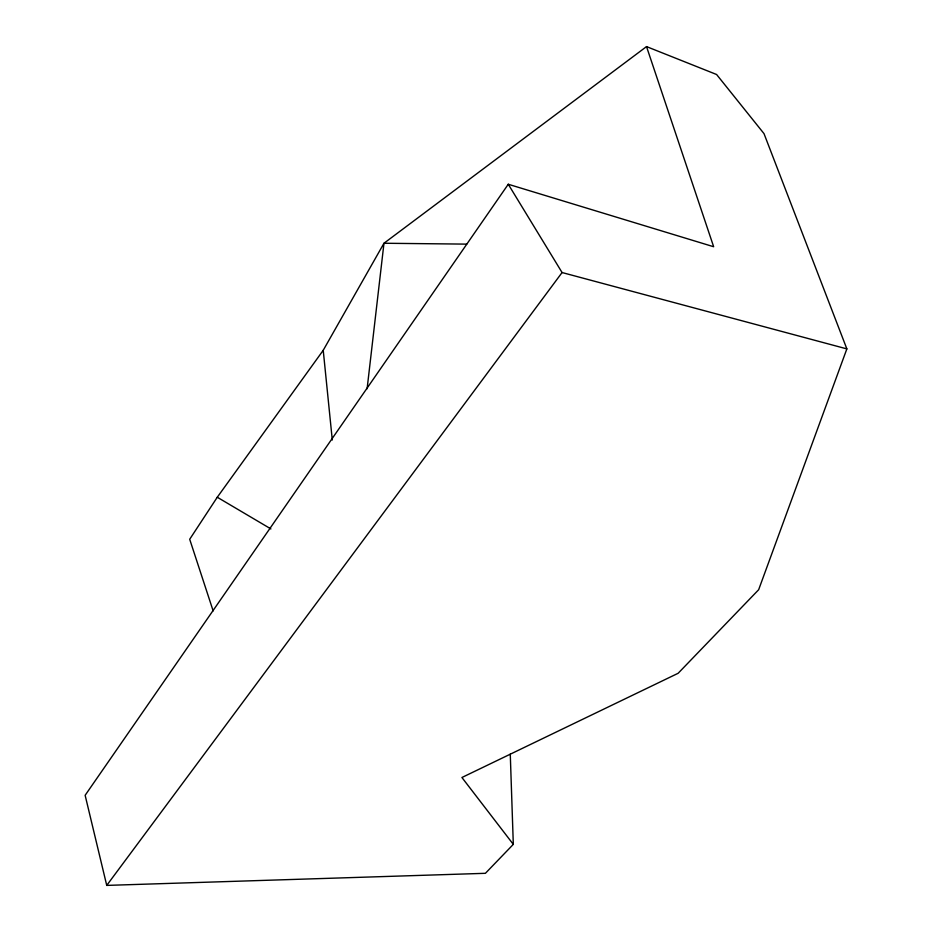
<?xml version="1.0" encoding="UTF-8"?>
<svg xmlns="http://www.w3.org/2000/svg" width="932" height="932" viewBox="0 0 932 932"><rect width="100%" height="100%" fill="white"/><g stroke="black" fill="none" stroke-linecap="round" stroke-linejoin="round"><path stroke-width="1.4" d="M367.115 388.749L383.972 243.252L646.528 46.6L716.591 74.502L764.007 133.637L846.862 348.894L758.648 589.735L678.147 673.277L461.923 777.498L513.311 844.357L485.409 873.307L106.737 885.4L85.138 795.299L508.266 184.256L713.656 246.735L646.528 46.6M213.148 610.891L189.697 539.267L217.273 497.245L323.229 350.292L383.972 243.252L466.757 244.126M106.737 885.4L562.078 272.54L508.266 184.256M562.078 272.54L846.862 348.894M217.273 497.245L270.909 528.922M323.229 350.292L332.293 440.009M510.27 754.139L513.311 844.357"/></g></svg>
